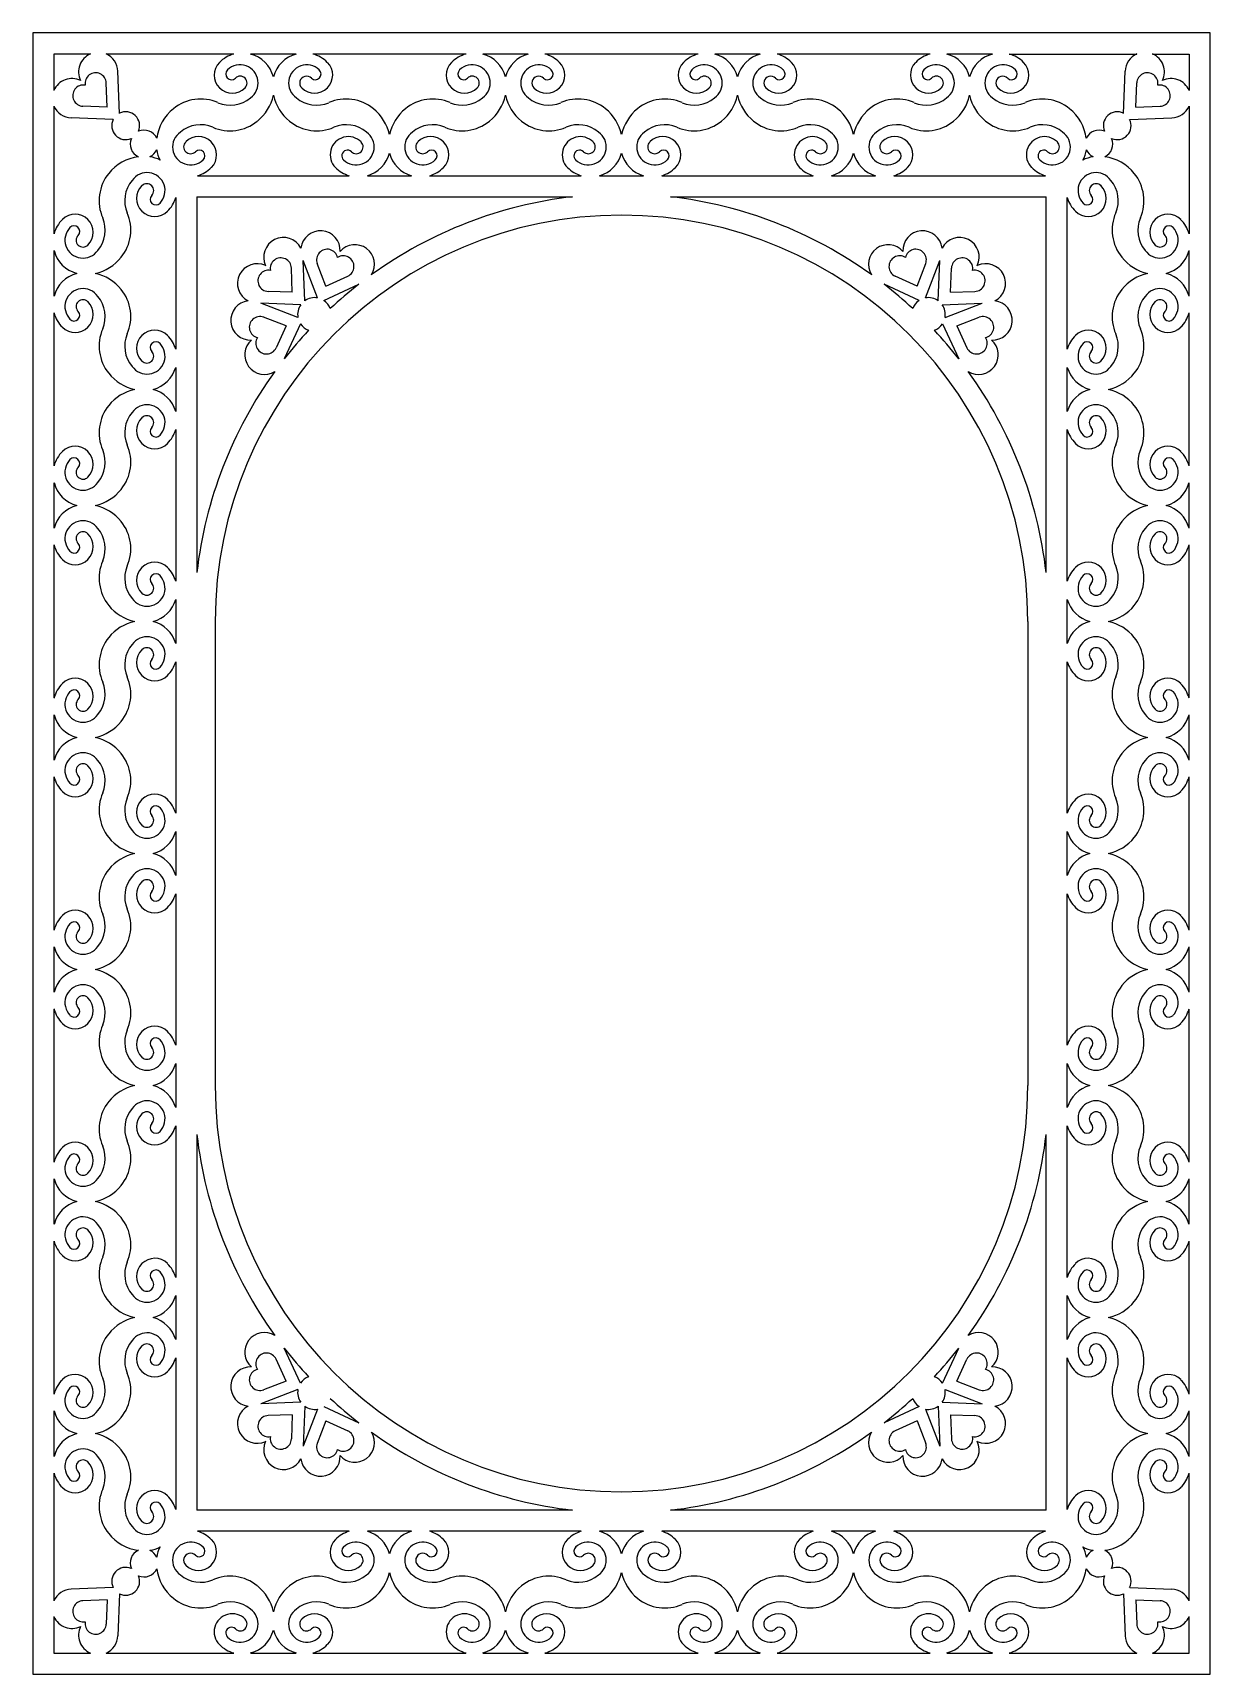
# Model space of a CAD drawing. Extents: x -389 to 232, y -505 to -233.
# Drawn here: x 37.4 to 232.3, y -505.1 to -233.4 of the extents above.
import ezdxf

# ---------------------------------------------------------------- set-up
doc = ezdxf.new("R2010")
doc.units = 0
doc.layers.get('0').update_dxf_attribs({"linetype": 'CONTINUOUS'})

msp = doc.modelspace()

# ---------------------------------------------------------------- linework, layer by layer
for p, q in [((37.44, -233.41), (37.44, -505.05)), ((232.28, -233.41), (37.44, -233.41)), ((232.28, -505.05), (232.28, -233.41)), ((46.97, -236.91), (40.94, -236.91)), ((40.94, -236.91), (40.94, -242.94)), ((70.72, -236.91), (49.57, -236.91)), ((81.02, -236.91), (73.49, -236.91)), ((109.12, -236.91), (83.79, -236.91)), ((119.42, -236.91), (111.89, -236.91)), ((147.53, -236.91), (122.19, -236.91)), ((157.83, -236.91), (150.3, -236.91)), ((185.93, -236.91), (160.6, -236.91)), ((196.23, -236.91), (188.7, -236.91)), ((199, -236.91), (220.15, -236.91)), ((222.75, -236.91), (228.78, -236.91)), ((228.78, -236.91), (228.78, -242.94)), ((49.74, -245.71), (49.59, -241.7)), ((51.78, -246.73), (51.52, -239.77)), ((217.94, -246.73), (218.19, -239.77)), ((219.98, -245.71), (220.12, -241.7)), ((40.94, -245.53), (40.94, -266.68)), ((49.74, -245.71), (45.74, -245.56)), ((219.98, -245.71), (223.98, -245.56)), ((228.78, -245.53), (228.78, -266.68)), ((50.76, -247.75), (43.81, -247.49)), ((218.96, -247.75), (225.91, -247.49)), ((64.71, -257.05), (89.79, -257.05)), ((92.81, -257.05), (100.1, -257.05)), ((103.11, -257.05), (128.2, -257.05)), ((131.22, -257.05), (138.5, -257.05)), ((141.52, -257.05), (166.6, -257.05)), ((169.62, -257.05), (176.91, -257.05)), ((179.92, -257.05), (205.01, -257.05)), ((61.09, -260.68), (61.09, -285.76)), ((64.59, -260.55), (64.59, -322.73)), ((64.59, -260.55), (126.76, -260.55)), ((142.96, -260.55), (205.13, -260.55)), ((205.13, -322.73), (205.13, -260.55)), ((208.63, -285.76), (208.63, -260.68)), ((40.94, -269.45), (40.94, -276.98)), ((84.54, -277.27), (82.19, -271.11)), ((82.44, -277.75), (82.19, -271.11)), ((85.95, -275.35), (84.52, -271.61)), ((183.77, -275.35), (185.2, -271.61)), ((185.18, -277.27), (187.52, -271.11)), ((187.28, -277.75), (187.52, -271.11)), ((228.78, -276.98), (228.78, -269.45)), ((80.38, -276.35), (80.24, -272.35)), ((85.95, -275.35), (89.58, -273.66)), ((183.77, -275.35), (180.14, -273.66)), ((189.33, -276.35), (189.48, -272.35)), ((80.38, -276.35), (76.38, -276.2)), ((85.62, -277.71), (91.4, -275.01)), ((184.1, -277.71), (178.32, -275.01)), ((189.33, -276.35), (193.34, -276.2)), ((40.94, -279.75), (40.94, -305.09)), ((81.31, -280.5), (75.15, -278.16)), ((81.78, -278.4), (75.15, -278.16)), ((187.93, -278.4), (194.57, -278.16)), ((188.41, -280.5), (194.57, -278.16)), ((228.78, -305.09), (228.78, -279.75)), ((79.39, -281.91), (75.64, -280.49)), ((79.39, -281.91), (77.69, -285.54)), ((81.75, -281.59), (79.05, -287.36)), ((187.97, -281.59), (190.67, -287.36)), ((190.33, -281.91), (194.07, -280.49)), ((190.33, -281.91), (192.02, -285.54)), ((61.09, -288.78), (61.09, -296.06)), ((208.63, -296.06), (208.63, -288.78)), ((61.09, -299.08), (61.09, -324.16)), ((208.63, -324.16), (208.63, -299.08)), ((40.94, -307.86), (40.94, -315.39)), ((228.78, -315.39), (228.78, -307.86)), ((40.94, -318.16), (40.94, -343.49)), ((228.78, -343.49), (228.78, -318.16)), ((61.09, -327.18), (61.09, -334.47)), ((208.63, -334.47), (208.63, -327.18)), ((67.62, -330.82), (67.62, -407.63)), ((202.09, -330.82), (202.09, -407.63)), ((61.09, -337.49), (61.09, -362.57)), ((208.63, -362.57), (208.63, -337.49)), ((40.94, -346.26), (40.94, -353.79)), ((228.78, -353.79), (228.78, -346.26)), ((40.94, -356.56), (40.94, -381.9)), ((228.78, -381.9), (228.78, -356.56)), ((61.09, -365.59), (61.09, -372.87)), ((208.63, -372.87), (208.63, -365.59)), ((61.09, -375.89), (61.09, -400.97)), ((208.63, -400.97), (208.63, -375.89)), ((40.94, -384.67), (40.94, -392.2)), ((228.78, -392.2), (228.78, -384.67)), ((40.94, -394.97), (40.94, -420.3)), ((228.78, -420.3), (228.78, -394.97)), ((61.09, -403.99), (61.09, -411.28)), ((208.63, -411.28), (208.63, -403.99)), ((61.09, -414.29), (61.09, -439.38)), ((208.63, -439.38), (208.63, -414.29)), ((64.59, -415.73), (64.59, -477.9)), ((205.13, -477.9), (205.13, -415.73)), ((40.94, -423.07), (40.94, -430.6)), ((228.78, -430.6), (228.78, -423.07)), ((40.94, -433.37), (40.94, -458.71)), ((228.78, -458.71), (228.78, -433.37)), ((61.09, -442.4), (61.09, -449.68)), ((208.63, -449.68), (208.63, -442.4)), ((61.09, -452.7), (61.09, -477.78)), ((79.39, -456.55), (77.69, -452.92)), ((81.75, -456.87), (79.05, -451.09)), ((187.97, -456.87), (190.67, -451.09)), ((190.33, -456.55), (192.02, -452.92)), ((208.63, -477.78), (208.63, -452.7)), ((81.31, -457.96), (75.15, -460.3)), ((79.39, -456.55), (75.64, -457.97)), ((188.41, -457.96), (194.57, -460.3)), ((190.33, -456.55), (194.07, -457.97)), ((40.94, -461.48), (40.94, -469.01)), ((81.78, -460.05), (75.15, -460.3)), ((82.44, -460.71), (82.19, -467.34)), ((84.54, -461.18), (82.19, -467.34)), ((85.62, -460.74), (91.4, -463.44)), ((184.1, -460.74), (178.32, -463.44)), ((185.18, -461.18), (187.52, -467.34)), ((187.28, -460.71), (187.52, -467.34)), ((187.93, -460.05), (194.57, -460.3)), ((228.78, -469.01), (228.78, -461.48)), ((80.38, -462.11), (76.38, -462.25)), ((80.38, -462.11), (80.24, -466.11)), ((85.95, -463.1), (84.52, -466.85)), ((85.95, -463.1), (89.58, -464.8)), ((183.77, -463.1), (180.14, -464.8)), ((183.77, -463.1), (185.2, -466.85)), ((189.33, -462.11), (189.48, -466.11)), ((189.33, -462.11), (193.34, -462.25)), ((40.94, -471.78), (40.94, -492.92)), ((228.78, -492.92), (228.78, -471.78)), ((126.76, -477.9), (64.59, -477.9)), ((205.13, -477.9), (142.96, -477.9)), ((89.79, -481.4), (64.71, -481.4)), ((100.1, -481.4), (92.81, -481.4)), ((128.2, -481.4), (103.11, -481.4)), ((138.5, -481.4), (131.22, -481.4)), ((166.6, -481.4), (141.52, -481.4)), ((176.91, -481.4), (169.62, -481.4)), ((205.01, -481.4), (179.92, -481.4)), ((50.76, -490.71), (43.81, -490.97)), ((218.96, -490.71), (225.91, -490.97)), ((49.74, -492.75), (45.74, -492.9)), ((49.74, -492.75), (49.59, -496.76)), ((51.78, -491.73), (51.52, -498.69)), ((217.94, -491.73), (218.19, -498.69)), ((219.98, -492.75), (220.12, -496.76)), ((219.98, -492.75), (223.98, -492.9)), ((40.94, -495.52), (40.94, -501.55)), ((228.78, -501.55), (228.78, -495.52)), ((40.94, -501.55), (46.97, -501.55)), ((49.57, -501.55), (70.72, -501.55)), ((73.49, -501.55), (81.02, -501.55)), ((83.79, -501.55), (109.12, -501.55)), ((111.89, -501.55), (119.42, -501.55)), ((122.19, -501.55), (147.53, -501.55)), ((150.3, -501.55), (157.83, -501.55)), ((160.6, -501.55), (185.93, -501.55)), ((188.7, -501.55), (196.23, -501.55)), ((199, -501.55), (220.15, -501.55)), ((222.75, -501.55), (228.78, -501.55)), ((37.44, -505.05), (232.28, -505.05))]:
    msp.add_line(p, q)
for centre, radius, start, end in [((48.27, -239.89), 3.26, 113.5103, 205.578), ((48.27, -239.89), 3.26, 2.1107, 66.4897), ((70.45, -240.41), 3, 135.106, 315.106), ((72.1, -242.06), 5.33, 105.0506, 135.106), ((71.74, -241.7), 2.99, 304.7785, 133.8161), ((72.1, -242.06), 5.33, 15.085, 74.9494), ((82.4, -242.06), 5.33, 105.0506, 164.915), ((82.76, -241.7), 2.99, 46.1839, 235.2215), ((84.06, -240.41), 3, 224.894, 44.894), ((82.4, -242.06), 5.33, 44.894, 74.9494), ((108.85, -240.41), 3, 135.106, 315.106), ((110.51, -242.06), 5.33, 105.0506, 135.106), ((110.14, -241.7), 2.99, 304.7785, 133.8161), ((110.51, -242.06), 5.33, 15.085, 74.9494), ((120.81, -242.06), 5.33, 105.0506, 164.915), ((121.17, -241.7), 2.99, 46.1839, 235.2215), ((122.46, -240.41), 3, 224.894, 44.894), ((120.81, -242.06), 5.33, 44.894, 74.9494), ((147.25, -240.41), 3, 135.106, 315.106), ((148.91, -242.06), 5.33, 105.0506, 135.106), ((148.55, -241.7), 2.99, 304.7785, 133.8161), ((148.91, -242.06), 5.33, 15.085, 74.9494), ((159.21, -242.06), 5.33, 105.0506, 164.915), ((159.57, -241.7), 2.99, 46.1839, 235.2215), ((160.87, -240.41), 3, 224.894, 44.894), ((159.21, -242.06), 5.33, 44.894, 74.9494), ((185.66, -240.41), 3, 135.106, 315.106), ((187.32, -242.06), 5.33, 105.0506, 135.106), ((186.95, -241.7), 2.99, 304.7785, 133.8161), ((187.32, -242.06), 5.33, 15.085, 74.9494), ((197.62, -242.06), 5.33, 105.0506, 164.915), ((197.98, -241.7), 2.99, 46.1839, 235.2215), ((199.27, -240.41), 3, 224.894, 44.894), ((197.62, -242.06), 5.33, 44.894, 74.9494), ((221.45, -239.89), 3.26, 113.5103, 177.8893), ((221.45, -239.89), 3.26, 334.422, 66.4897), ((43.93, -244.23), 3.26, 64.422, 156.4897), ((47.84, -241.77), 1.76, 2.1107, 190.0914), ((70.31, -240.23), 0.94, 133.2344, 313.2344), ((71.76, -241.72), 1.14, 315.106, 135.106), ((82.74, -241.72), 1.14, 44.894, 224.894), ((84.19, -240.23), 0.94, 226.7656, 46.7656), ((108.72, -240.23), 0.94, 133.2344, 313.2344), ((110.17, -241.72), 1.14, 315.106, 135.106), ((121.15, -241.72), 1.14, 44.894, 224.894), ((122.6, -240.23), 0.94, 226.7656, 46.7656), ((147.12, -240.23), 0.94, 133.2344, 313.2344), ((148.57, -241.72), 1.14, 315.106, 135.106), ((159.55, -241.72), 1.14, 44.894, 224.894), ((161, -240.23), 0.94, 226.7656, 46.7656), ((185.53, -240.23), 0.94, 133.2344, 313.2344), ((186.98, -241.72), 1.14, 315.106, 135.106), ((197.95, -241.72), 1.14, 44.894, 224.894), ((199.41, -240.23), 0.94, 226.7656, 46.7656), ((221.88, -241.77), 1.76, 349.9086, 177.8893), ((225.79, -244.23), 3.26, 23.5103, 115.578), ((45.8, -243.8), 1.76, 79.9086, 267.8893), ((65.23, -251.57), 7.2, 66.687, 128.8717), ((70.11, -240.24), 5.15, 246.687, 310.3268), ((69.81, -242.09), 7.63, 308.8717, 347.4371), ((84.7, -242.09), 7.63, 192.5629, 231.1283), ((84.39, -240.24), 5.15, 229.6732, 293.313), ((89.28, -251.57), 7.2, 51.1283, 113.313), ((103.63, -251.57), 7.2, 66.687, 128.8717), ((108.52, -240.24), 5.15, 246.687, 310.3268), ((108.21, -242.09), 7.63, 308.8717, 347.4371), ((123.1, -242.09), 7.63, 192.5629, 231.1283), ((122.79, -240.24), 5.15, 229.6732, 293.313), ((127.68, -251.57), 7.2, 51.1283, 113.313), ((142.04, -251.57), 7.2, 66.687, 128.8717), ((146.92, -240.24), 5.15, 246.687, 310.3268), ((146.62, -242.09), 7.63, 308.8717, 347.4371), ((161.51, -242.09), 7.63, 192.5629, 231.1283), ((161.2, -240.24), 5.15, 229.6732, 293.313), ((166.08, -251.57), 7.2, 51.1283, 113.313), ((180.44, -251.57), 7.2, 66.687, 128.8717), ((185.33, -240.24), 5.15, 246.687, 310.3268), ((185.02, -242.09), 7.63, 308.8717, 347.4371), ((199.91, -242.09), 7.63, 192.5629, 231.1283), ((199.6, -240.24), 5.15, 229.6732, 293.313), ((204.49, -251.57), 7.2, 51.1283, 113.313), ((223.92, -243.8), 1.76, 272.1107, 100.0914), ((43.93, -244.23), 3.26, 203.5103, 267.8893), ((52.81, -248.78), 2.3, 336.2243, 116.7466), ((65.5, -251.91), 7.63, 128.8717, 172.1433), ((89.01, -251.91), 7.63, 12.4921, 51.1283), ((103.9, -251.91), 7.63, 128.8717, 167.5079), ((127.41, -251.91), 7.63, 12.4921, 51.1283), ((142.31, -251.91), 7.63, 128.8717, 167.5079), ((165.82, -251.91), 7.63, 12.4921, 51.1283), ((180.71, -251.91), 7.63, 128.8717, 167.5079), ((204.22, -251.91), 7.63, 7.8567, 51.1283), ((216.9, -248.78), 2.3, 63.2534, 203.7757), ((225.79, -244.23), 3.26, 272.1107, 336.4897), ((52.81, -248.78), 2.3, 153.2534, 293.7757), ((55.85, -251.81), 2.3, 24.3599, 113.7757), ((63.56, -252.29), 2.99, 124.7785, 313.8161), ((65.19, -253.76), 5.15, 66.687, 130.3268), ((70.07, -242.42), 7.2, 246.687, 308.8717), ((84.43, -242.42), 7.2, 231.1283, 293.313), ((89.31, -253.76), 5.15, 49.6732, 113.313), ((90.94, -252.29), 2.99, 226.1839, 55.2215), ((101.97, -252.29), 2.99, 124.7785, 313.8161), ((103.59, -253.76), 5.15, 66.687, 130.3268), ((108.48, -242.42), 7.2, 246.687, 308.8717), ((122.83, -242.42), 7.2, 231.1283, 293.313), ((127.72, -253.76), 5.15, 49.6732, 113.313), ((129.34, -252.29), 2.99, 226.1839, 55.2215), ((140.37, -252.29), 2.99, 124.7785, 313.8161), ((142, -253.76), 5.15, 66.687, 130.3268), ((146.88, -242.42), 7.2, 246.687, 308.8717), ((161.24, -242.42), 7.2, 231.1283, 293.313), ((166.12, -253.76), 5.15, 49.6732, 113.313), ((167.75, -252.29), 2.99, 226.1839, 55.2215), ((178.78, -252.29), 2.99, 124.7785, 313.8161), ((180.4, -253.76), 5.15, 66.687, 130.3268), ((185.29, -242.42), 7.2, 246.687, 308.8717), ((199.64, -242.42), 7.2, 231.1283, 293.313), ((204.53, -253.76), 5.15, 49.6732, 113.313), ((206.15, -252.29), 2.99, 226.1839, 55.2215), ((213.87, -251.81), 2.3, 66.2243, 155.6401), ((216.9, -248.78), 2.3, 246.2243, 26.7466), ((55.85, -251.81), 2.3, 156.2243, 245.6401), ((63.54, -252.28), 1.14, 135.106, 315.106), ((64.86, -253.59), 3, 315.106, 135.106), ((89.65, -253.59), 3, 44.894, 224.894), ((90.96, -252.28), 1.14, 224.894, 44.894), ((101.95, -252.28), 1.14, 135.106, 315.106), ((103.26, -253.59), 3, 315.106, 135.106), ((128.05, -253.59), 3, 44.894, 224.894), ((129.37, -252.28), 1.14, 224.894, 44.894), ((140.35, -252.28), 1.14, 135.106, 315.106), ((141.67, -253.59), 3, 315.106, 135.106), ((166.46, -253.59), 3, 44.894, 224.894), ((167.77, -252.28), 1.14, 224.894, 44.894), ((178.75, -252.28), 1.14, 135.106, 315.106), ((180.07, -253.59), 3, 315.106, 135.106), ((204.86, -253.59), 3, 44.894, 224.894), ((206.18, -252.28), 1.14, 224.894, 44.894), ((213.87, -251.81), 2.3, 294.3599, 23.7757), ((55.94, -261.46), 7.63, 97.8567, 141.1283), ((55.85, -251.81), 2.3, 294.7647, 335.2353), ((55.97, -259.17), 5.33, 61.5879, 80.9756), ((63.2, -251.94), 5.33, 189.0244, 208.4121), ((64.99, -253.76), 0.94, 313.2344, 133.2344), ((89.51, -253.76), 0.94, 46.7656, 226.7656), ((91.3, -251.94), 5.33, 286.4333, 344.9996), ((101.61, -251.94), 5.33, 195.0004, 253.5667), ((103.4, -253.76), 0.94, 313.2344, 133.2344), ((127.92, -253.76), 0.94, 46.7656, 226.7656), ((129.71, -251.94), 5.33, 286.4333, 344.9996), ((140.01, -251.94), 5.33, 195.0004, 253.5667), ((141.8, -253.76), 0.94, 313.2344, 133.2344), ((166.32, -253.76), 0.94, 46.7656, 226.7656), ((168.11, -251.94), 5.33, 286.4333, 344.9996), ((178.41, -251.94), 5.33, 195.0004, 253.5667), ((180.2, -253.76), 0.94, 313.2344, 133.2344), ((204.73, -253.76), 0.94, 46.7656, 226.7656), ((206.52, -251.94), 5.33, 331.5879, 350.9756), ((213.74, -259.17), 5.33, 99.0244, 118.4121), ((213.87, -251.81), 2.3, 204.7647, 245.2353), ((213.78, -261.46), 7.63, 38.8717, 82.1433), ((55.61, -261.19), 7.2, 141.1283, 203.313), ((57.79, -261.16), 5.15, 139.6732, 203.313), ((56.33, -259.53), 2.99, 316.1839, 145.2215), ((63.2, -251.94), 5.33, 286.4333, 315.106), ((91.3, -251.94), 5.33, 224.894, 253.5667), ((101.61, -251.94), 5.33, 286.4333, 315.106), ((129.71, -251.94), 5.33, 224.894, 253.5667), ((140.01, -251.94), 5.33, 286.4333, 315.106), ((168.11, -251.94), 5.33, 224.894, 253.5667), ((178.41, -251.94), 5.33, 286.4333, 315.106), ((206.52, -251.94), 5.33, 224.894, 253.5667), ((213.39, -259.53), 2.99, 34.7785, 223.8161), ((211.92, -261.16), 5.15, 336.687, 40.3268), ((214.11, -261.19), 7.2, 336.687, 38.8717), ((57.62, -260.82), 3, 134.894, 314.894), ((56.31, -259.51), 1.14, 314.894, 134.894), ((57.8, -260.96), 0.94, 136.7656, 316.7656), ((55.97, -259.17), 5.33, 314.894, 343.5667), ((134.86, -330.82), 70.74, 96.5746, 125.779), ((134.86, -330.82), 70.74, 54.221, 83.4254), ((213.74, -259.17), 5.33, 196.4333, 225.106), ((212.09, -260.82), 3, 225.106, 45.106), ((211.92, -260.96), 0.94, 223.2344, 43.2344), ((213.41, -259.51), 1.14, 45.106, 225.106), ((44.44, -266.41), 3, 314.894, 134.894), ((46.45, -266.04), 7.2, 321.1283, 23.313), ((223.26, -266.04), 7.2, 156.687, 218.8717), ((225.28, -266.41), 3, 45.106, 225.106), ((46.09, -268.07), 5.33, 134.894, 164.9494), ((45.74, -267.7), 2.99, 136.1839, 325.2215), ((44.26, -266.28), 0.94, 316.7656, 136.7656), ((44.27, -266.08), 5.15, 319.6732, 23.313), ((134.86, -330.82), 67.24, 0, 180), ((85.04, -269.43), 3.26, 357.3526, 173.0846), ((184.68, -269.43), 3.26, 6.9154, 182.6474), ((225.45, -266.08), 5.15, 156.687, 220.3268), ((223.98, -267.7), 2.99, 214.7785, 43.8161), ((225.45, -266.28), 0.94, 43.2344, 223.2344), ((223.63, -268.07), 5.33, 15.0506, 45.106), ((45.75, -267.73), 1.14, 134.894, 314.894), ((78.91, -270.54), 3.26, 27.4848, 205.578), ((90.73, -271.73), 3.26, 328.4334, 138.5086), ((178.99, -271.73), 3.26, 41.4914, 211.5666), ((190.8, -270.54), 3.26, 334.422, 152.5152), ((223.97, -267.73), 1.14, 225.106, 45.106), ((46.09, -268.07), 5.33, 195.0506, 254.915), ((46.12, -265.77), 7.63, 282.5629, 321.1283), ((74.57, -274.88), 3.26, 64.422, 242.5152), ((78.48, -272.41), 1.76, 2.1107, 190.0914), ((86.16, -270.98), 1.76, 12.8392, 200.8199), ((88.83, -272.07), 1.76, 295.0413, 123.022), ((180.88, -272.07), 1.76, 56.978, 244.9587), ((183.55, -270.98), 1.76, 339.1801, 167.1608), ((191.23, -272.41), 1.76, 349.9086, 177.8893), ((195.15, -274.88), 3.26, 297.4848, 115.578), ((223.59, -265.77), 7.63, 218.8717, 257.4371), ((223.63, -268.07), 5.33, 285.085, 344.9494), ((46.09, -278.37), 5.33, 105.085, 164.9494), ((46.12, -280.66), 7.63, 38.8717, 77.4371), ((76.45, -274.45), 1.76, 79.9086, 267.8893), ((193.27, -274.45), 1.76, 272.1107, 100.0914), ((223.59, -280.66), 7.63, 102.5629, 141.1283), ((223.63, -278.37), 5.33, 15.0506, 74.915), ((45.74, -278.73), 2.99, 34.7785, 223.8161), ((44.27, -280.36), 5.15, 336.687, 40.3268), ((46.45, -280.39), 7.2, 336.687, 38.8717), ((134.86, -330.82), 70.74, 127.908, 132.9454), ((134.86, -330.82), 70.74, 47.0546, 52.092), ((223.26, -280.39), 7.2, 141.1283, 203.313), ((225.45, -280.36), 5.15, 139.6732, 203.313), ((223.98, -278.73), 2.99, 316.1839, 145.2215), ((46.09, -278.37), 5.33, 195.0506, 225.106), ((44.44, -280.02), 3, 225.106, 45.106), ((44.26, -280.16), 0.94, 223.2344, 43.2344), ((45.75, -278.71), 1.14, 45.106, 225.106), ((73.46, -281), 3.26, 96.9154, 272.6474), ((84.05, -280.02), 2.79, 144.5791, 189.9525), ((84.05, -280.02), 2.79, 80.0475, 125.4209), ((84.05, -280.02), 2.79, 20.4525, 55.8137), ((185.66, -280.02), 2.79, 124.1863, 159.5475), ((185.66, -280.02), 2.79, 54.5791, 99.9525), ((185.66, -280.02), 2.79, 350.0475, 35.4209), ((196.26, -281), 3.26, 267.3526, 83.0846), ((225.28, -280.02), 3, 134.894, 314.894), ((223.97, -278.71), 1.14, 314.894, 134.894), ((225.45, -280.16), 0.94, 136.7656, 316.7656), ((223.63, -278.37), 5.33, 314.894, 344.9494), ((55.61, -285.24), 7.2, 156.687, 218.8717), ((75.02, -282.13), 1.76, 69.1801, 257.1608), ((84.05, -280.02), 2.79, 214.1863, 249.5475), ((185.66, -280.02), 2.79, 290.4525, 325.8137), ((194.7, -282.13), 1.76, 282.8392, 110.8199), ((214.11, -285.24), 7.2, 321.1283, 23.313), ((57.79, -285.28), 5.15, 156.687, 220.3268), ((56.33, -286.9), 2.99, 214.7785, 43.8161), ((57.62, -285.61), 3, 45.106, 225.106), ((57.8, -285.48), 0.94, 43.2344, 223.2344), ((55.97, -287.27), 5.33, 16.4333, 45.106), ((75.77, -286.69), 3.26, 131.4914, 301.5666), ((76.1, -284.8), 1.76, 146.978, 334.9587), ((134.86, -330.82), 70.74, 137.0546, 142.092), ((134.86, -330.82), 70.74, 37.908, 42.9454), ((193.62, -284.8), 1.76, 205.0413, 33.022), ((193.95, -286.69), 3.26, 238.4334, 48.5086), ((213.74, -287.27), 5.33, 134.894, 163.5667), ((212.09, -285.61), 3, 314.894, 134.894), ((213.39, -286.9), 2.99, 136.1839, 325.2215), ((211.92, -285.48), 0.94, 316.7656, 136.7656), ((211.92, -285.28), 5.15, 319.6732, 23.313), ((56.31, -286.93), 1.14, 225.106, 45.106), ((213.41, -286.93), 1.14, 134.894, 314.894), ((55.94, -284.97), 7.63, 218.8717, 257.5079), ((55.97, -287.27), 5.33, 285.0004, 343.5667), ((134.86, -330.82), 70.74, 144.221, 173.4254), ((134.86, -330.82), 70.74, 6.5746, 35.779), ((213.74, -287.27), 5.33, 196.4333, 254.9996), ((213.78, -284.97), 7.63, 282.4921, 321.1283), ((55.94, -299.87), 7.63, 102.4921, 141.1283), ((55.97, -297.57), 5.33, 16.4333, 74.9996), ((213.74, -297.57), 5.33, 105.0004, 163.5667), ((213.78, -299.87), 7.63, 38.8717, 77.5079), ((55.61, -299.6), 7.2, 141.1283, 203.313), ((56.33, -297.94), 2.99, 316.1839, 145.2215), ((213.39, -297.94), 2.99, 34.7785, 223.8161), ((214.11, -299.6), 7.2, 336.687, 38.8717), ((57.79, -299.56), 5.15, 139.6732, 203.313), ((57.62, -299.23), 3, 134.894, 314.894), ((56.31, -297.91), 1.14, 314.894, 134.894), ((57.8, -299.36), 0.94, 136.7656, 316.7656), ((212.09, -299.23), 3, 225.106, 45.106), ((211.92, -299.36), 0.94, 223.2344, 43.2344), ((213.41, -297.91), 1.14, 45.106, 225.106), ((211.92, -299.56), 5.15, 336.687, 40.3268), ((55.97, -297.57), 5.33, 314.894, 343.5667), ((213.74, -297.57), 5.33, 196.4333, 225.106), ((46.09, -306.47), 5.33, 134.894, 164.9494), ((44.44, -304.82), 3, 314.894, 134.894), ((45.74, -306.11), 2.99, 136.1839, 325.2215), ((44.26, -304.68), 0.94, 316.7656, 136.7656), ((44.27, -304.48), 5.15, 319.6732, 23.313), ((46.45, -304.45), 7.2, 321.1283, 23.313), ((223.26, -304.45), 7.2, 156.687, 218.8717), ((225.45, -304.48), 5.15, 156.687, 220.3268), ((223.98, -306.11), 2.99, 214.7785, 43.8161), ((225.28, -304.82), 3, 45.106, 225.106), ((225.45, -304.68), 0.94, 43.2344, 223.2344), ((223.63, -306.47), 5.33, 15.0506, 45.106), ((45.75, -306.13), 1.14, 134.894, 314.894), ((223.97, -306.13), 1.14, 225.106, 45.106), ((46.09, -306.47), 5.33, 195.0506, 254.915), ((46.12, -304.18), 7.63, 282.5629, 321.1283), ((223.59, -304.18), 7.63, 218.8717, 257.4371), ((223.63, -306.47), 5.33, 285.085, 344.9494), ((46.09, -316.77), 5.33, 105.085, 164.9494), ((46.12, -319.07), 7.63, 38.8717, 77.4371), ((223.59, -319.07), 7.63, 102.5629, 141.1283), ((223.63, -316.77), 5.33, 15.0506, 74.915), ((45.74, -317.14), 2.99, 34.7785, 223.8161), ((46.45, -318.8), 7.2, 336.687, 38.8717), ((223.26, -318.8), 7.2, 141.1283, 203.313), ((223.98, -317.14), 2.99, 316.1839, 145.2215), ((44.44, -318.43), 3, 225.106, 45.106), ((45.75, -317.11), 1.14, 45.106, 225.106), ((44.27, -318.76), 5.15, 336.687, 40.3268), ((225.45, -318.76), 5.15, 139.6732, 203.313), ((225.28, -318.43), 3, 134.894, 314.894), ((223.97, -317.11), 1.14, 314.894, 134.894), ((46.09, -316.77), 5.33, 195.0506, 225.106), ((44.26, -318.56), 0.94, 223.2344, 43.2344), ((225.45, -318.56), 0.94, 136.7656, 316.7656), ((223.63, -316.77), 5.33, 314.894, 344.9494), ((55.61, -323.65), 7.2, 156.687, 218.8717), ((57.79, -323.68), 5.15, 156.687, 220.3268), ((56.33, -325.31), 2.99, 214.7785, 43.8161), ((57.62, -324.02), 3, 45.106, 225.106), ((57.8, -323.88), 0.94, 43.2344, 223.2344), ((55.97, -325.67), 5.33, 16.4333, 45.106), ((213.74, -325.67), 5.33, 134.894, 163.5667), ((212.09, -324.02), 3, 314.894, 134.894), ((213.39, -325.31), 2.99, 136.1839, 325.2215), ((211.92, -323.88), 0.94, 316.7656, 136.7656), ((211.92, -323.68), 5.15, 319.6732, 23.313), ((214.11, -323.65), 7.2, 321.1283, 23.313), ((56.31, -325.33), 1.14, 225.106, 45.106), ((213.41, -325.33), 1.14, 134.894, 314.894), ((55.94, -323.38), 7.63, 218.8717, 257.5079), ((55.97, -325.67), 5.33, 285.0004, 343.5667), ((213.74, -325.67), 5.33, 196.4333, 254.9996), ((213.78, -323.38), 7.63, 282.4921, 321.1283), ((55.94, -338.27), 7.63, 102.4921, 141.1283), ((55.97, -335.98), 5.33, 16.4333, 74.9996), ((213.74, -335.98), 5.33, 105.0004, 163.5667), ((213.78, -338.27), 7.63, 38.8717, 77.5079), ((55.61, -338), 7.2, 141.1283, 203.313), ((56.33, -336.34), 2.99, 316.1839, 145.2215), ((213.39, -336.34), 2.99, 34.7785, 223.8161), ((214.11, -338), 7.2, 336.687, 38.8717), ((57.79, -337.96), 5.15, 139.6732, 203.313), ((57.62, -337.63), 3, 134.894, 314.894), ((56.31, -336.32), 1.14, 314.894, 134.894), ((212.09, -337.63), 3, 225.106, 45.106), ((213.41, -336.32), 1.14, 45.106, 225.106), ((211.92, -337.96), 5.15, 336.687, 40.3268), ((57.8, -337.77), 0.94, 136.7656, 316.7656), ((55.97, -335.98), 5.33, 314.894, 343.5667), ((213.74, -335.98), 5.33, 196.4333, 225.106), ((211.92, -337.77), 0.94, 223.2344, 43.2344), ((46.09, -344.88), 5.33, 134.894, 164.9494), ((44.44, -343.22), 3, 314.894, 134.894), ((44.26, -343.09), 0.94, 316.7656, 136.7656), ((44.27, -342.89), 5.15, 319.6732, 23.313), ((46.45, -342.85), 7.2, 321.1283, 23.313), ((223.26, -342.85), 7.2, 156.687, 218.8717), ((225.45, -342.89), 5.15, 156.687, 220.3268), ((225.28, -343.22), 3, 45.106, 225.106), ((225.45, -343.09), 0.94, 43.2344, 223.2344), ((223.63, -344.88), 5.33, 15.0506, 45.106), ((45.74, -344.51), 2.99, 136.1839, 325.2215), ((45.75, -344.54), 1.14, 134.894, 314.894), ((223.98, -344.51), 2.99, 214.7785, 43.8161), ((223.97, -344.54), 1.14, 225.106, 45.106), ((46.09, -344.88), 5.33, 195.0506, 254.915), ((46.12, -342.58), 7.63, 282.5629, 321.1283), ((223.59, -342.58), 7.63, 218.8717, 257.4371), ((223.63, -344.88), 5.33, 285.085, 344.9494), ((46.09, -355.18), 5.33, 105.085, 164.9494), ((46.12, -357.47), 7.63, 38.8717, 77.4371), ((223.59, -357.47), 7.63, 102.5629, 141.1283), ((223.63, -355.18), 5.33, 15.0506, 74.915), ((45.74, -355.54), 2.99, 34.7785, 223.8161), ((46.45, -357.2), 7.2, 336.687, 38.8717), ((223.26, -357.2), 7.2, 141.1283, 203.313), ((223.98, -355.54), 2.99, 316.1839, 145.2215), ((44.44, -356.83), 3, 225.106, 45.106), ((45.75, -355.52), 1.14, 45.106, 225.106), ((44.27, -357.16), 5.15, 336.687, 40.3268), ((225.45, -357.16), 5.15, 139.6732, 203.313), ((225.28, -356.83), 3, 134.894, 314.894), ((223.97, -355.52), 1.14, 314.894, 134.894), ((46.09, -355.18), 5.33, 195.0506, 225.106), ((44.26, -356.97), 0.94, 223.2344, 43.2344), ((225.45, -356.97), 0.94, 136.7656, 316.7656), ((223.63, -355.18), 5.33, 314.894, 344.9494), ((55.61, -362.05), 7.2, 156.687, 218.8717), ((57.79, -362.09), 5.15, 156.687, 220.3268), ((57.62, -362.42), 3, 45.106, 225.106), ((55.97, -364.08), 5.33, 16.4333, 45.106), ((213.74, -364.08), 5.33, 134.894, 163.5667), ((212.09, -362.42), 3, 314.894, 134.894), ((211.92, -362.09), 5.15, 319.6732, 23.313), ((214.11, -362.05), 7.2, 321.1283, 23.313), ((56.33, -363.71), 2.99, 214.7785, 43.8161), ((56.31, -363.74), 1.14, 225.106, 45.106), ((57.8, -362.29), 0.94, 43.2344, 223.2344), ((213.39, -363.71), 2.99, 136.1839, 325.2215), ((211.92, -362.29), 0.94, 316.7656, 136.7656), ((213.41, -363.74), 1.14, 134.894, 314.894), ((55.94, -361.78), 7.63, 218.8717, 257.5079), ((55.97, -364.08), 5.33, 285.0004, 343.5667), ((213.74, -364.08), 5.33, 196.4333, 254.9996), ((213.78, -361.78), 7.63, 282.4921, 321.1283), ((55.94, -376.68), 7.63, 102.4921, 141.1283), ((55.97, -374.38), 5.33, 16.4333, 74.9996), ((213.74, -374.38), 5.33, 105.0004, 163.5667), ((213.78, -376.68), 7.63, 38.8717, 77.5079), ((55.61, -376.41), 7.2, 141.1283, 203.313), ((56.33, -374.74), 2.99, 316.1839, 145.2215), ((213.39, -374.74), 2.99, 34.7785, 223.8161), ((214.11, -376.41), 7.2, 336.687, 38.8717), ((57.79, -376.37), 5.15, 139.6732, 203.313), ((57.62, -376.04), 3, 134.894, 314.894), ((56.31, -374.72), 1.14, 314.894, 134.894), ((212.09, -376.04), 3, 225.106, 45.106), ((213.41, -374.72), 1.14, 45.106, 225.106), ((211.92, -376.37), 5.15, 336.687, 40.3268), ((57.8, -376.17), 0.94, 136.7656, 316.7656), ((55.97, -374.38), 5.33, 314.894, 343.5667), ((213.74, -374.38), 5.33, 196.4333, 225.106), ((211.92, -376.17), 0.94, 223.2344, 43.2344), ((46.09, -383.28), 5.33, 134.894, 164.9494), ((44.44, -381.63), 3, 314.894, 134.894), ((44.27, -381.29), 5.15, 319.6732, 23.313), ((46.45, -381.25), 7.2, 321.1283, 23.313), ((223.26, -381.25), 7.2, 156.687, 218.8717), ((225.45, -381.29), 5.15, 156.687, 220.3268), ((225.28, -381.63), 3, 45.106, 225.106), ((223.63, -383.28), 5.33, 15.0506, 45.106), ((45.74, -382.92), 2.99, 136.1839, 325.2215), ((44.26, -381.49), 0.94, 316.7656, 136.7656), ((45.75, -382.94), 1.14, 134.894, 314.894), ((223.98, -382.92), 2.99, 214.7785, 43.8161), ((223.97, -382.94), 1.14, 225.106, 45.106), ((225.45, -381.49), 0.94, 43.2344, 223.2344), ((46.09, -383.28), 5.33, 195.0506, 254.915), ((223.63, -383.28), 5.33, 285.085, 344.9494), ((46.09, -393.58), 5.33, 105.085, 164.9494), ((46.12, -380.99), 7.63, 282.5629, 321.1283), ((46.12, -395.88), 7.63, 38.8717, 77.4371), ((223.59, -380.99), 7.63, 218.8717, 257.4371), ((223.59, -395.88), 7.63, 102.5629, 141.1283), ((223.63, -393.58), 5.33, 15.0506, 74.915), ((45.74, -393.94), 2.99, 34.7785, 223.8161), ((46.45, -395.61), 7.2, 336.687, 38.8717), ((223.26, -395.61), 7.2, 141.1283, 203.313), ((223.98, -393.94), 2.99, 316.1839, 145.2215), ((44.44, -395.24), 3, 225.106, 45.106), ((45.75, -393.92), 1.14, 45.106, 225.106), ((44.27, -395.57), 5.15, 336.687, 40.3268), ((225.45, -395.57), 5.15, 139.6732, 203.313), ((225.28, -395.24), 3, 134.894, 314.894), ((223.97, -393.92), 1.14, 314.894, 134.894), ((46.09, -393.58), 5.33, 195.0506, 225.106), ((44.26, -395.37), 0.94, 223.2344, 43.2344), ((225.45, -395.37), 0.94, 136.7656, 316.7656), ((223.63, -393.58), 5.33, 314.894, 344.9494), ((55.61, -400.46), 7.2, 156.687, 218.8717), ((57.79, -400.49), 5.15, 156.687, 220.3268), ((57.62, -400.83), 3, 45.106, 225.106), ((55.97, -402.48), 5.33, 16.4333, 45.106), ((213.74, -402.48), 5.33, 134.894, 163.5667), ((212.09, -400.83), 3, 314.894, 134.894), ((211.92, -400.49), 5.15, 319.6732, 23.313), ((214.11, -400.46), 7.2, 321.1283, 23.313), ((56.33, -402.12), 2.99, 214.7785, 43.8161), ((56.31, -402.14), 1.14, 225.106, 45.106), ((57.8, -400.69), 0.94, 43.2344, 223.2344), ((213.39, -402.12), 2.99, 136.1839, 325.2215), ((211.92, -400.69), 0.94, 316.7656, 136.7656), ((213.41, -402.14), 1.14, 134.894, 314.894), ((55.97, -402.48), 5.33, 285.0004, 343.5667), ((213.74, -402.48), 5.33, 196.4333, 254.9996), ((55.94, -400.19), 7.63, 218.8717, 257.5079), ((213.78, -400.19), 7.63, 282.4921, 321.1283), ((55.94, -415.08), 7.63, 102.4921, 141.1283), ((56.33, -413.15), 2.99, 316.1839, 145.2215), ((55.97, -412.79), 5.33, 16.4333, 74.9996), ((134.86, -407.63), 67.24, 180, 0), ((213.74, -412.79), 5.33, 105.0004, 163.5667), ((213.39, -413.15), 2.99, 34.7785, 223.8161), ((213.78, -415.08), 7.63, 38.8717, 77.5079), ((55.61, -414.81), 7.2, 141.1283, 203.313), ((57.79, -414.77), 5.15, 139.6732, 203.313), ((57.62, -414.44), 3, 134.894, 314.894), ((56.31, -413.13), 1.14, 314.894, 134.894), ((212.09, -414.44), 3, 225.106, 45.106), ((213.41, -413.13), 1.14, 45.106, 225.106), ((211.92, -414.77), 5.15, 336.687, 40.3268), ((214.11, -414.81), 7.2, 336.687, 38.8717), ((57.8, -414.58), 0.94, 136.7656, 316.7656), ((55.97, -412.79), 5.33, 314.894, 343.5667), ((213.74, -412.79), 5.33, 196.4333, 225.106), ((211.92, -414.58), 0.94, 223.2344, 43.2344), ((46.09, -421.69), 5.33, 134.894, 164.9494), ((44.44, -420.03), 3, 314.894, 134.894), ((44.27, -419.7), 5.15, 319.6732, 23.313), ((46.45, -419.66), 7.2, 321.1283, 23.313), ((134.86, -407.63), 70.74, 186.5746, 215.779), ((134.86, -407.63), 70.74, 324.221, 353.4254), ((223.26, -419.66), 7.2, 156.687, 218.8717), ((225.45, -419.7), 5.15, 156.687, 220.3268), ((225.28, -420.03), 3, 45.106, 225.106), ((223.63, -421.69), 5.33, 15.0506, 45.106), ((45.74, -421.32), 2.99, 136.1839, 325.2215), ((44.26, -419.9), 0.94, 316.7656, 136.7656), ((45.75, -421.35), 1.14, 134.894, 314.894), ((223.98, -421.32), 2.99, 214.7785, 43.8161), ((223.97, -421.35), 1.14, 225.106, 45.106), ((225.45, -419.9), 0.94, 43.2344, 223.2344), ((46.09, -421.69), 5.33, 195.0506, 254.915), ((223.63, -421.69), 5.33, 285.085, 344.9494), ((46.12, -419.39), 7.63, 282.5629, 321.1283), ((223.59, -419.39), 7.63, 218.8717, 257.4371), ((46.09, -431.99), 5.33, 105.085, 164.9494), ((46.12, -434.28), 7.63, 38.8717, 77.4371), ((223.59, -434.28), 7.63, 102.5629, 141.1283), ((223.63, -431.99), 5.33, 15.0506, 74.915), ((44.44, -433.64), 3, 225.106, 45.106), ((45.74, -432.35), 2.99, 34.7785, 223.8161), ((45.75, -432.33), 1.14, 45.106, 225.106), ((44.27, -433.97), 5.15, 336.687, 40.3268), ((46.45, -434.01), 7.2, 336.687, 38.8717), ((223.26, -434.01), 7.2, 141.1283, 203.313), ((225.45, -433.97), 5.15, 139.6732, 203.313), ((223.98, -432.35), 2.99, 316.1839, 145.2215), ((225.28, -433.64), 3, 134.894, 314.894), ((223.97, -432.33), 1.14, 314.894, 134.894), ((46.09, -431.99), 5.33, 195.0506, 225.106), ((44.26, -433.78), 0.94, 223.2344, 43.2344), ((225.45, -433.78), 0.94, 136.7656, 316.7656), ((223.63, -431.99), 5.33, 314.894, 344.9494), ((55.61, -438.86), 7.2, 156.687, 218.8717), ((57.79, -438.9), 5.15, 156.687, 220.3268), ((57.62, -439.23), 3, 45.106, 225.106), ((55.97, -440.89), 5.33, 16.4333, 45.106), ((213.74, -440.89), 5.33, 134.894, 163.5667), ((212.09, -439.23), 3, 314.894, 134.894), ((211.92, -438.9), 5.15, 319.6732, 23.313), ((214.11, -438.86), 7.2, 321.1283, 23.313), ((56.33, -440.52), 2.99, 214.7785, 43.8161), ((56.31, -440.55), 1.14, 225.106, 45.106), ((57.8, -439.1), 0.94, 43.2344, 223.2344), ((213.39, -440.52), 2.99, 136.1839, 325.2215), ((211.92, -439.1), 0.94, 316.7656, 136.7656), ((213.41, -440.55), 1.14, 134.894, 314.894), ((55.97, -440.89), 5.33, 285.0004, 343.5667), ((213.74, -440.89), 5.33, 196.4333, 254.9996), ((55.94, -438.59), 7.63, 218.8717, 257.5079), ((213.78, -438.59), 7.63, 282.4921, 321.1283), ((55.94, -453.49), 7.63, 102.4921, 141.1283), ((55.97, -451.19), 5.33, 16.4333, 74.9996), ((213.74, -451.19), 5.33, 105.0004, 163.5667), ((213.78, -453.49), 7.63, 38.8717, 77.5079), ((55.61, -453.22), 7.2, 141.1283, 203.313), ((57.79, -453.18), 5.15, 139.6732, 203.313), ((56.33, -451.55), 2.99, 316.1839, 145.2215), ((57.62, -452.85), 3, 134.894, 314.894), ((56.31, -451.53), 1.14, 314.894, 134.894), ((75.77, -451.76), 3.26, 58.4334, 228.5086), ((193.95, -451.76), 3.26, 311.4914, 121.5666), ((212.09, -452.85), 3, 225.106, 45.106), ((213.39, -451.55), 2.99, 34.7785, 223.8161), ((213.41, -451.53), 1.14, 45.106, 225.106), ((211.92, -453.18), 5.15, 336.687, 40.3268), ((214.11, -453.22), 7.2, 336.687, 38.8717), ((57.8, -452.98), 0.94, 136.7656, 316.7656), ((55.97, -451.19), 5.33, 314.894, 343.5667), ((76.1, -453.66), 1.76, 25.0413, 213.022), ((134.86, -407.63), 70.74, 217.908, 222.9454), ((134.86, -407.63), 70.74, 317.0546, 322.092), ((193.62, -453.66), 1.76, 326.978, 154.9587), ((213.74, -451.19), 5.33, 196.4333, 225.106), ((211.92, -452.98), 0.94, 223.2344, 43.2344), ((46.09, -460.09), 5.33, 134.894, 164.9494), ((44.44, -458.43), 3, 314.894, 134.894), ((44.27, -458.1), 5.15, 319.6732, 23.313), ((46.45, -458.06), 7.2, 321.1283, 23.313), ((73.46, -457.46), 3.26, 87.3526, 263.0846), ((75.02, -456.33), 1.76, 102.8392, 290.8199), ((84.05, -458.44), 2.79, 110.4525, 145.8137), ((185.66, -458.44), 2.79, 34.1863, 69.5475), ((194.7, -456.33), 1.76, 249.1801, 77.1608), ((196.26, -457.46), 3.26, 276.9154, 92.6474), ((223.26, -458.06), 7.2, 156.687, 218.8717), ((225.45, -458.1), 5.15, 156.687, 220.3268), ((225.28, -458.43), 3, 45.106, 225.106), ((223.63, -460.09), 5.33, 15.0506, 45.106), ((45.74, -459.73), 2.99, 136.1839, 325.2215), ((44.26, -458.3), 0.94, 316.7656, 136.7656), ((45.75, -459.75), 1.14, 134.894, 314.894), ((84.05, -458.44), 2.79, 170.0475, 215.4209), ((185.66, -458.44), 2.79, 324.5791, 9.9525), ((223.98, -459.73), 2.99, 214.7785, 43.8161), ((223.97, -459.75), 1.14, 225.106, 45.106), ((225.45, -458.3), 0.94, 43.2344, 223.2344), ((46.09, -460.09), 5.33, 195.0506, 254.915), ((74.57, -463.58), 3.26, 117.4848, 295.578), ((84.05, -458.44), 2.79, 234.5791, 279.9525), ((134.86, -407.63), 70.74, 227.0546, 232.092), ((134.86, -407.63), 70.74, 307.908, 312.9454), ((185.66, -458.44), 2.79, 200.4525, 235.8137), ((185.66, -458.44), 2.79, 260.0475, 305.4209), ((195.15, -463.58), 3.26, 244.422, 62.5152), ((223.63, -460.09), 5.33, 285.085, 344.9494), ((46.12, -457.8), 7.63, 282.5629, 321.1283), ((76.45, -464.01), 1.76, 92.1107, 280.0914), ((193.27, -464.01), 1.76, 259.9086, 87.8893), ((223.59, -457.8), 7.63, 218.8717, 257.4371), ((46.09, -470.39), 5.33, 105.085, 164.9494), ((46.12, -472.69), 7.63, 38.8717, 77.4371), ((78.91, -467.92), 3.26, 154.422, 332.5152), ((78.48, -466.05), 1.76, 169.9086, 357.8893), ((86.16, -467.47), 1.76, 159.1801, 347.1608), ((88.83, -466.39), 1.76, 236.978, 64.9587), ((90.73, -466.72), 3.26, 221.4914, 31.5666), ((134.86, -407.63), 70.74, 234.221, 263.4254), ((134.86, -407.63), 70.74, 276.5746, 305.779), ((178.99, -466.72), 3.26, 148.4334, 318.5086), ((180.88, -466.39), 1.76, 115.0413, 303.022), ((183.55, -467.47), 1.76, 192.8392, 20.8199), ((190.8, -467.92), 3.26, 207.4848, 25.578), ((191.23, -466.05), 1.76, 182.1107, 10.0914), ((223.59, -472.69), 7.63, 102.5629, 141.1283), ((223.63, -470.39), 5.33, 15.0506, 74.915), ((44.44, -472.05), 3, 225.106, 45.106), ((45.74, -470.75), 2.99, 34.7785, 223.8161), ((45.75, -470.73), 1.14, 45.106, 225.106), ((44.27, -472.38), 5.15, 336.687, 40.3268), ((46.45, -472.42), 7.2, 336.687, 38.8717), ((85.04, -469.03), 3.26, 186.9154, 2.6474), ((184.68, -469.03), 3.26, 177.3526, 353.0846), ((223.26, -472.42), 7.2, 141.1283, 203.313), ((225.45, -472.38), 5.15, 139.6732, 203.313), ((223.98, -470.75), 2.99, 316.1839, 145.2215), ((225.28, -472.05), 3, 134.894, 314.894), ((223.97, -470.73), 1.14, 314.894, 134.894), ((46.09, -470.39), 5.33, 195.0506, 225.106), ((44.26, -472.18), 0.94, 223.2344, 43.2344), ((225.45, -472.18), 0.94, 136.7656, 316.7656), ((223.63, -470.39), 5.33, 314.894, 344.9494), ((55.61, -477.26), 7.2, 156.687, 218.8717), ((57.79, -477.3), 5.15, 156.687, 220.3268), ((57.62, -477.64), 3, 45.106, 225.106), ((212.09, -477.64), 3, 314.894, 134.894), ((211.92, -477.3), 5.15, 319.6732, 23.313), ((214.11, -477.26), 7.2, 321.1283, 23.313), ((56.33, -478.93), 2.99, 214.7785, 43.8161), ((57.8, -477.5), 0.94, 43.2344, 223.2344), ((55.97, -479.29), 5.33, 16.4333, 45.106), ((213.74, -479.29), 5.33, 134.894, 163.5667), ((213.39, -478.93), 2.99, 136.1839, 325.2215), ((211.92, -477.5), 0.94, 316.7656, 136.7656), ((56.31, -478.95), 1.14, 225.106, 45.106), ((213.41, -478.95), 1.14, 134.894, 314.894), ((55.94, -477), 7.63, 218.8717, 262.1433), ((63.56, -486.17), 2.99, 46.1839, 235.2215), ((64.86, -484.87), 3, 224.894, 44.894), ((63.2, -486.52), 5.33, 44.894, 73.5667), ((89.65, -484.87), 3, 135.106, 315.106), ((91.3, -486.52), 5.33, 106.4333, 135.106), ((90.94, -486.17), 2.99, 304.7785, 133.8161), ((91.3, -486.52), 5.33, 15.0004, 73.5667), ((101.61, -486.52), 5.33, 106.4333, 164.9996), ((101.97, -486.17), 2.99, 46.1839, 235.2215), ((103.26, -484.87), 3, 224.894, 44.894), ((101.61, -486.52), 5.33, 44.894, 73.5667), ((128.05, -484.87), 3, 135.106, 315.106), ((129.71, -486.52), 5.33, 106.4333, 135.106), ((129.34, -486.17), 2.99, 304.7785, 133.8161), ((129.71, -486.52), 5.33, 15.0004, 73.5667), ((140.01, -486.52), 5.33, 106.4333, 164.9996), ((140.37, -486.17), 2.99, 46.1839, 235.2215), ((141.67, -484.87), 3, 224.894, 44.894), ((140.01, -486.52), 5.33, 44.894, 73.5667), ((166.46, -484.87), 3, 135.106, 315.106), ((168.11, -486.52), 5.33, 106.4333, 135.106), ((167.75, -486.17), 2.99, 304.7785, 133.8161), ((168.11, -486.52), 5.33, 15.0004, 73.5667), ((178.41, -486.52), 5.33, 106.4333, 164.9996), ((178.78, -486.17), 2.99, 46.1839, 235.2215), ((180.07, -484.87), 3, 224.894, 44.894), ((178.41, -486.52), 5.33, 44.894, 73.5667), ((204.86, -484.87), 3, 135.106, 315.106), ((206.52, -486.52), 5.33, 106.4333, 135.106), ((206.15, -486.17), 2.99, 304.7785, 133.8161), ((213.78, -477), 7.63, 277.8567, 321.1283), ((55.85, -486.65), 2.3, 114.3599, 203.7757), ((55.97, -479.29), 5.33, 279.0244, 298.4121), ((55.85, -486.65), 2.3, 24.7647, 65.2353), ((63.2, -486.52), 5.33, 151.5879, 170.9756), ((63.54, -486.18), 1.14, 44.894, 224.894), ((64.99, -484.69), 0.94, 226.7656, 46.7656), ((89.51, -484.69), 0.94, 133.2344, 313.2344), ((90.96, -486.18), 1.14, 315.106, 135.106), ((101.95, -486.18), 1.14, 44.894, 224.894), ((103.4, -484.69), 0.94, 226.7656, 46.7656), ((127.92, -484.69), 0.94, 133.2344, 313.2344), ((129.37, -486.18), 1.14, 315.106, 135.106), ((140.35, -486.18), 1.14, 44.894, 224.894), ((141.8, -484.69), 0.94, 226.7656, 46.7656), ((166.32, -484.69), 0.94, 133.2344, 313.2344), ((167.77, -486.18), 1.14, 315.106, 135.106), ((178.75, -486.18), 1.14, 44.894, 224.894), ((180.2, -484.69), 0.94, 226.7656, 46.7656), ((204.73, -484.69), 0.94, 133.2344, 313.2344), ((206.18, -486.18), 1.14, 315.106, 135.106), ((206.52, -486.52), 5.33, 9.0244, 28.4121), ((213.74, -479.29), 5.33, 241.5879, 260.9756), ((213.87, -486.65), 2.3, 114.7647, 155.2353), ((213.87, -486.65), 2.3, 336.2243, 65.6401), ((52.81, -489.68), 2.3, 66.2243, 206.7466), ((52.81, -489.68), 2.3, 243.2534, 23.7757), ((55.85, -486.65), 2.3, 246.2243, 335.6401), ((65.5, -486.55), 7.63, 187.8567, 231.1283), ((65.19, -484.7), 5.15, 229.6732, 293.313), ((70.07, -496.04), 7.2, 51.1283, 113.313), ((84.43, -496.04), 7.2, 66.687, 128.8717), ((89.31, -484.7), 5.15, 246.687, 310.3268), ((89.01, -486.55), 7.63, 308.8717, 347.5079), ((103.9, -486.55), 7.63, 192.4921, 231.1283), ((103.59, -484.7), 5.15, 229.6732, 293.313), ((108.48, -496.04), 7.2, 51.1283, 113.313), ((122.83, -496.04), 7.2, 66.687, 128.8717), ((127.72, -484.7), 5.15, 246.687, 310.3268), ((127.41, -486.55), 7.63, 308.8717, 347.5079), ((142.31, -486.55), 7.63, 192.4921, 231.1283), ((142, -484.7), 5.15, 229.6732, 293.313), ((146.88, -496.04), 7.2, 51.1283, 113.313), ((161.24, -496.04), 7.2, 66.687, 128.8717), ((166.12, -484.7), 5.15, 246.687, 310.3268), ((165.82, -486.55), 7.63, 308.8717, 347.5079), ((180.71, -486.55), 7.63, 192.4921, 231.1283), ((180.4, -484.7), 5.15, 229.6732, 293.313), ((185.29, -496.04), 7.2, 51.1283, 113.313), ((199.64, -496.04), 7.2, 66.687, 128.8717), ((204.53, -484.7), 5.15, 246.687, 310.3268), ((204.22, -486.55), 7.63, 308.8717, 352.1433), ((213.87, -486.65), 2.3, 204.3599, 293.7757), ((216.9, -489.68), 2.3, 156.2243, 296.7466), ((216.9, -489.68), 2.3, 333.2534, 113.7757), ((43.93, -494.22), 3.26, 92.1107, 156.4897), ((69.81, -496.37), 7.63, 12.5629, 51.1283), ((84.7, -496.37), 7.63, 128.8717, 167.4371), ((108.21, -496.37), 7.63, 12.5629, 51.1283), ((123.1, -496.37), 7.63, 128.8717, 167.4371), ((146.62, -496.37), 7.63, 12.5629, 51.1283), ((161.51, -496.37), 7.63, 128.8717, 167.4371), ((185.02, -496.37), 7.63, 12.5629, 51.1283), ((199.91, -496.37), 7.63, 128.8717, 167.4371), ((225.79, -494.22), 3.26, 23.5103, 87.8893), ((45.8, -494.65), 1.76, 92.1107, 280.0914), ((65.23, -486.89), 7.2, 231.1283, 293.313), ((70.11, -498.22), 5.15, 49.6732, 113.313), ((71.74, -496.76), 2.99, 226.1839, 55.2215), ((82.76, -496.76), 2.99, 124.7785, 313.8161), ((84.39, -498.22), 5.15, 66.687, 130.3268), ((89.28, -486.89), 7.2, 246.687, 308.8717), ((103.63, -486.89), 7.2, 231.1283, 293.313), ((108.52, -498.22), 5.15, 49.6732, 113.313), ((110.14, -496.76), 2.99, 226.1839, 55.2215), ((121.17, -496.76), 2.99, 124.7785, 313.8161), ((122.79, -498.22), 5.15, 66.687, 130.3268), ((127.68, -486.89), 7.2, 246.687, 308.8717), ((142.04, -486.89), 7.2, 231.1283, 293.313), ((146.92, -498.22), 5.15, 49.6732, 113.313), ((148.55, -496.76), 2.99, 226.1839, 55.2215), ((159.57, -496.76), 2.99, 124.7785, 313.8161), ((161.2, -498.22), 5.15, 66.687, 130.3268), ((166.08, -486.89), 7.2, 246.687, 308.8717), ((180.44, -486.89), 7.2, 231.1283, 293.313), ((185.33, -498.22), 5.15, 49.6732, 113.313), ((186.95, -496.76), 2.99, 226.1839, 55.2215), ((197.98, -496.76), 2.99, 124.7785, 313.8161), ((199.6, -498.22), 5.15, 66.687, 130.3268), ((204.49, -486.89), 7.2, 246.687, 308.8717), ((223.92, -494.65), 1.76, 259.9086, 87.8893), ((43.93, -494.22), 3.26, 203.5103, 295.578), ((47.84, -496.69), 1.76, 169.9086, 357.8893), ((70.45, -498.05), 3, 44.894, 224.894), ((71.76, -496.74), 1.14, 224.894, 44.894), ((82.74, -496.74), 1.14, 135.106, 315.106), ((84.06, -498.05), 3, 315.106, 135.106), ((108.85, -498.05), 3, 44.894, 224.894), ((110.17, -496.74), 1.14, 224.894, 44.894), ((121.15, -496.74), 1.14, 135.106, 315.106), ((122.46, -498.05), 3, 315.106, 135.106), ((147.25, -498.05), 3, 44.894, 224.894), ((148.57, -496.74), 1.14, 224.894, 44.894), ((159.55, -496.74), 1.14, 135.106, 315.106), ((160.87, -498.05), 3, 315.106, 135.106), ((185.66, -498.05), 3, 44.894, 224.894), ((186.98, -496.74), 1.14, 224.894, 44.894), ((197.95, -496.74), 1.14, 135.106, 315.106), ((199.27, -498.05), 3, 315.106, 135.106), ((221.88, -496.69), 1.76, 182.1107, 10.0914), ((225.79, -494.22), 3.26, 244.422, 336.4897), ((48.27, -498.57), 3.26, 154.422, 246.4897), ((48.27, -498.57), 3.26, 293.5103, 357.8893), ((70.31, -498.23), 0.94, 46.7656, 226.7656), ((72.1, -496.4), 5.33, 285.0506, 344.915), ((82.4, -496.4), 5.33, 195.085, 254.9494), ((84.19, -498.23), 0.94, 313.2344, 133.2344), ((108.72, -498.23), 0.94, 46.7656, 226.7656), ((110.51, -496.4), 5.33, 285.0506, 344.915), ((120.81, -496.4), 5.33, 195.085, 254.9494), ((122.6, -498.23), 0.94, 313.2344, 133.2344), ((147.12, -498.23), 0.94, 46.7656, 226.7656), ((148.91, -496.4), 5.33, 285.0506, 344.915), ((159.21, -496.4), 5.33, 195.085, 254.9494), ((161, -498.23), 0.94, 313.2344, 133.2344), ((185.53, -498.23), 0.94, 46.7656, 226.7656), ((187.32, -496.4), 5.33, 285.0506, 344.915), ((197.62, -496.4), 5.33, 195.085, 254.9494), ((199.41, -498.23), 0.94, 313.2344, 133.2344), ((221.45, -498.57), 3.26, 182.1107, 246.4897), ((221.45, -498.57), 3.26, 293.5103, 25.578), ((72.1, -496.4), 5.33, 224.894, 254.9494), ((82.4, -496.4), 5.33, 285.0506, 315.106), ((110.51, -496.4), 5.33, 224.894, 254.9494), ((120.81, -496.4), 5.33, 285.0506, 315.106), ((148.91, -496.4), 5.33, 224.894, 254.9494), ((159.21, -496.4), 5.33, 285.0506, 315.106), ((187.32, -496.4), 5.33, 224.894, 254.9494), ((197.62, -496.4), 5.33, 285.0506, 315.106)]:
    msp.add_arc(centre, radius, start, end)

doc.saveas('drawing.dxf')
